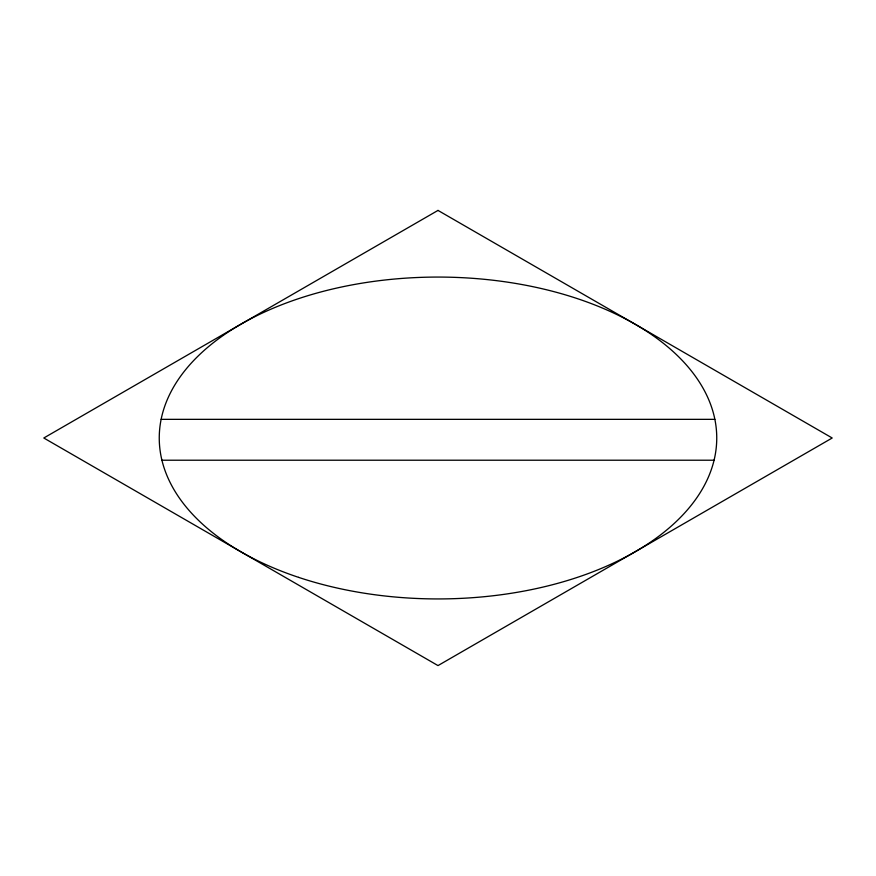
<?xml version="1.0" encoding="UTF-8"?>
<svg xmlns="http://www.w3.org/2000/svg" width="876" height="876" viewBox="0 0 876 876"><rect width="100%" height="100%" fill="white"/><g stroke="black" fill="none" stroke-linecap="round" stroke-linejoin="round"><path stroke-width="1.31" d="M161.14 419.341L714.86 419.341M161.929 460.218L714.071 460.218M438 210.415L43.8 438L438 665.585L832.2 438L438 210.415M298.628 577.372A278.743 160.932 0 0 0 716.743 438A278.743 160.932 0 0 0 298.628 298.628A278.743 160.932 0 0 0 298.628 577.372"/></g></svg>
